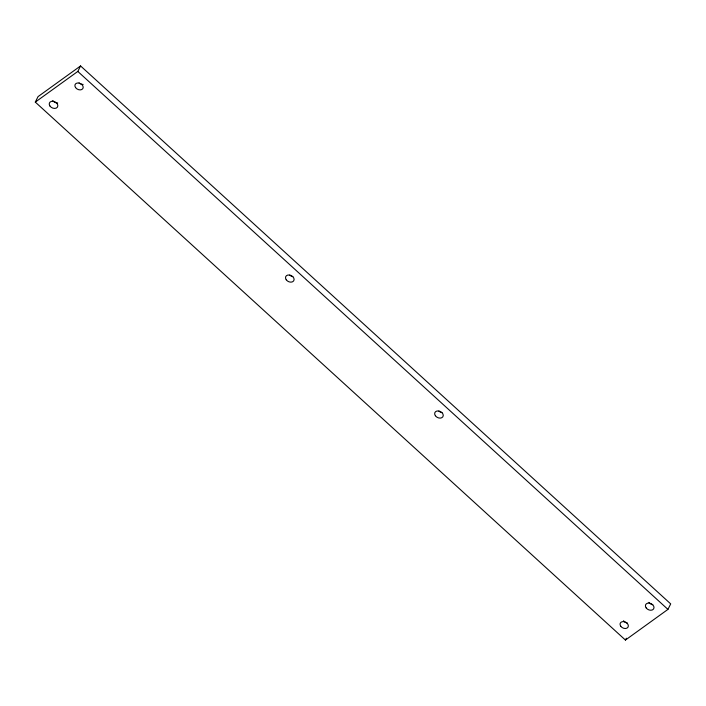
<?xml version="1.0" encoding="UTF-8"?>
<svg xmlns="http://www.w3.org/2000/svg" width="706" height="706" viewBox="0 0 706 706"><rect width="100%" height="100%" fill="white"/><g stroke="black" fill="none" stroke-linecap="round" stroke-linejoin="round"><path stroke-width="1.06" d="M35.3 102.105L38.062 96.607L80.572 65.94L670.7 603.895L667.938 609.393L625.428 640.06L35.3 102.105L77.81 71.438L80.572 65.94M625.428 640.06L626.346 638.224M77.81 71.438L667.938 609.393M442 412.578A4.518 3.318 26.7 0 1 438.876 411.086M652.759 604.698A4.518 3.318 26.7 0 1 648.893 602.377M627.246 622.983A4.368 3.203 26.7 0 1 623.513 620.733M57.68 102.926A4.518 3.318 26.7 0 1 52.712 100.552M292.849 276.611A4.518 3.318 26.7 0 1 289.725 275.119M83.14 84.402A4.368 3.203 26.7 0 1 79.063 82.92M75.586 87.606A4.368 3.203 26.7 0 0 82.77 88.682A4.368 3.203 26.7 0 0 78.754 83.017A4.368 3.203 26.7 0 0 75.586 87.606M286.221 279.77A4.518 3.318 26.7 0 0 293.661 280.891A4.518 3.318 26.7 0 0 289.504 275.022A4.518 3.318 26.7 0 0 286.221 279.77M49.95 106.041A4.518 3.318 26.7 0 0 57.398 107.162A4.518 3.318 26.7 0 0 53.241 101.302A4.518 3.318 26.7 0 0 49.95 106.041M646.131 607.866A4.518 3.318 26.7 0 0 653.571 608.978A4.518 3.318 26.7 0 0 649.423 603.118A4.518 3.318 26.7 0 0 646.131 607.866M620.75 626.222A4.368 3.203 26.7 0 0 627.934 627.299A4.368 3.203 26.7 0 0 623.928 621.642A4.368 3.203 26.7 0 0 620.75 626.222M435.373 415.737A4.518 3.318 26.7 0 0 442.812 416.858A4.518 3.318 26.7 0 0 438.664 410.989A4.518 3.318 26.7 0 0 435.373 415.737"/></g></svg>
